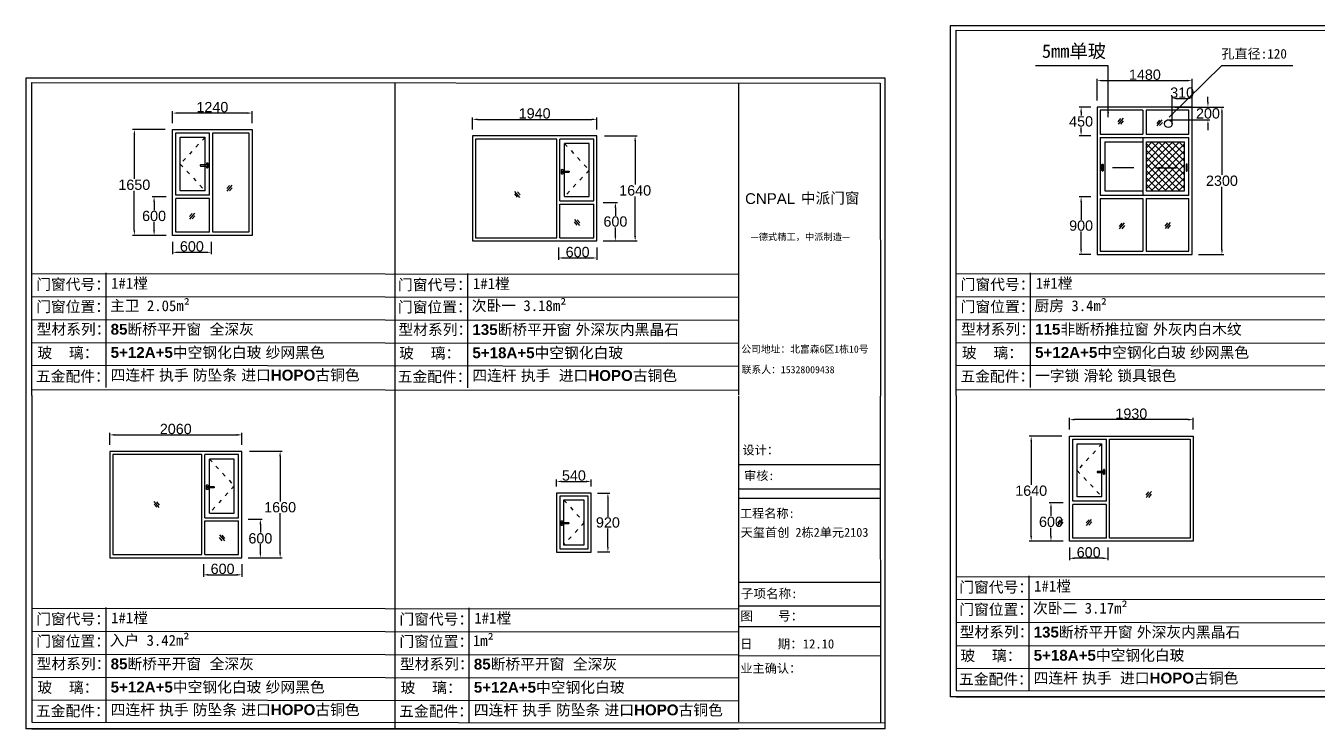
# Model space of a CAD drawing. Header units: inches. Extents: x -138455 to 599497, y -747149 to 13167.
# Drawn here: x 131992 to 152121, y -651519 to -640550 of the extents above; entities that cross this region are included whole.
import ezdxf

# ---------------------------------------------------------------- set-up
doc = ezdxf.new("R2010")
doc.units = ezdxf.units.IN
doc.header["$MEASUREMENT"] = 0
doc.header["$PDMODE"] = 35
doc.header["$PDSIZE"] = -3
doc.linetypes.add('ACAD_ISO03W100', pattern=[30, 12, -18])
doc.layers.add('0 @ 1', color=7, linetype='Continuous')
doc.styles.add('Annotative', font='arialbd.ttf')
doc.styles.add('MtXpl_', font='')
doc.styles.get("Standard").update_dxf_attribs({"font": 'arial.ttf'})
doc.styles.get('MtXpl_').set_extended_font_data('SimSun')
doc.dimstyles.get("Standard").update_dxf_attribs({"dimtxt": 80, "dimasz": 70, "dimexe": 40, "dimexo": 80, "dimgap": 0, "dimtad": 1, "dimtih": 1, "dimtoh": 1, "dimdec": 0, "dimzin": 0, "dimdsep": 46, "dimtxsty": 'Standard', "dimcen": 0.09, "dimadec": 0, "dimazin": 0, "dimtfac": 1, "dimtdec": 0, "dimtofl": 0, "dimtmove": 0, "dimatfit": 3, "dimfxl": 0, "dimtolj": 1, "dimtzin": 0, "dimarcsym": 0})

# ---------------------------------------------------------------- blocks, each defined once
blk = doc.blocks.new('*D2490')
at = {"color": 0, "lineweight": -2, "transparency": 16777216}
for p, q in [((138953, -642166), (138953, -641979)), ((139033, -642009), (140813, -642009)), ((140893, -642166), (140893, -641979))]:
    blk.add_line(p, q, dxfattribs=at)
at = {"color": 0, "transparency": 16777216}
for points in [[(139033, -641996), (139033, -642022), (138953, -642009)], [(140813, -641996), (140813, -642022), (140893, -642009)]]:
    blk.add_solid(points, dxfattribs=at)
at = {"layer": 'Defpoints', "color": 0, "transparency": 16777216}
for p in [(140893, -642009), (138953, -642266), (140893, -642266)]:
    blk.add_point(p, dxfattribs=at)
at = {"color": 0, "transparency": 16777216, "insert": (139923, -641917), "char_height": 160, "attachment_point": 5}
blk.add_mtext('\\A1;1940', dxfattribs=at)
blk = doc.blocks.new('*D2491')
at = {"color": 0, "lineweight": -2, "transparency": 16777216}
for p, q in [((141011, -642266), (141520, -642266)), ((141490, -642346), (141490, -643026)), ((141490, -643826), (141490, -643210)), ((141011, -643906), (141520, -643906))]:
    blk.add_line(p, q, dxfattribs=at)
at = {"color": 0, "transparency": 16777216}
for points in [[(141476, -642346), (141503, -642346), (141490, -642266)], [(141476, -643826), (141503, -643826), (141490, -643906)]]:
    blk.add_solid(points, dxfattribs=at)
at = {"layer": 'Defpoints', "color": 0, "transparency": 16777216}
for p in [(140911, -642266), (140911, -643906), (141490, -643906)]:
    blk.add_point(p, dxfattribs=at)
at = {"color": 0, "transparency": 16777216, "insert": (141490, -643118), "char_height": 160, "attachment_point": 5}
blk.add_mtext('\\A1;1640', dxfattribs=at)
blk = doc.blocks.new('*D2493')
at = {"color": 0, "lineweight": -2, "transparency": 16777216}
for p, q in [((140293, -644006), (140293, -644201)), ((140893, -644006), (140893, -644201)), ((140373, -644171), (140813, -644171))]:
    blk.add_line(p, q, dxfattribs=at)
at = {"color": 0, "transparency": 16777216}
for points in [[(140373, -644158), (140373, -644184), (140293, -644171)], [(140813, -644158), (140813, -644184), (140893, -644171)]]:
    blk.add_solid(points, dxfattribs=at)
at = {"layer": 'Defpoints', "color": 0, "transparency": 16777216}
for p in [(140293, -643906), (140893, -643906), (140893, -644171)]:
    blk.add_point(p, dxfattribs=at)
at = {"color": 0, "transparency": 16777216, "insert": (140593, -644079), "char_height": 160, "attachment_point": 5}
blk.add_mtext('\\A1;600', dxfattribs=at)
blk = doc.blocks.new('123as')
at = {"color": 0}
for p, q in [((90189, 51387), (90252, 51462)), ((90194, 51330), (90312, 51470)), ((90251, 51335), (90314, 51410))]:
    blk.add_line(p, q, dxfattribs=at)
blk = doc.blocks.new('dzcs')
blk.add_lwpolyline([(142096, -3328), (142196, -3328, 0.414214), (142206, -3318), (142206, -3318, 0.414214), (142196, -3308), (142096, -3308, 0.414214), (142086, -3318), (142086, -3318, 0.414214)], format="xyb", close=True)
blk.add_lwpolyline([(142182, -3328), (142182, -3342, 0.414214), (142196, -3355), (142196, -3355, 0.414214), (142209, -3342), (142209, -3294, 0.414214), (142196, -3280), (142196, -3280, 0.414214), (142182, -3294), (142182, -3308)], format="xyb")
blk = doc.blocks.new('*D2492')
at = {"color": 0, "lineweight": -2, "transparency": 16777216}
for p, q in [((140993, -643306), (141212, -643306)), ((141182, -643386), (141182, -643512)), ((141182, -643826), (141182, -643695)), ((140993, -643906), (141212, -643906))]:
    blk.add_line(p, q, dxfattribs=at)
at = {"color": 0, "transparency": 16777216}
for points in [[(141168, -643386), (141195, -643386), (141182, -643306)], [(141168, -643826), (141195, -643826), (141182, -643906)]]:
    blk.add_solid(points, dxfattribs=at)
at = {"layer": 'Defpoints', "color": 0, "transparency": 16777216}
for p in [(140893, -643306), (140893, -643906), (141182, -643906)]:
    blk.add_point(p, dxfattribs=at)
at = {"color": 0, "transparency": 16777216, "insert": (141182, -643603), "char_height": 160, "attachment_point": 5}
blk.add_mtext('\\A1;600', dxfattribs=at)
blk = doc.blocks.new('*D2496')
at = {"color": 0, "lineweight": -2, "transparency": 16777216}
for p, q in [((133299, -647086), (133299, -646900)), ((133379, -646930), (135279, -646930)), ((135359, -647086), (135359, -646900))]:
    blk.add_line(p, q, dxfattribs=at)
at = {"color": 0, "transparency": 16777216}
for points in [[(133379, -646916), (133379, -646943), (133299, -646930)], [(135279, -646916), (135279, -646943), (135359, -646930)]]:
    blk.add_solid(points, dxfattribs=at)
at = {"layer": 'Defpoints', "color": 0, "transparency": 16777216}
for p in [(135359, -646930), (133299, -647186), (135359, -647186)]:
    blk.add_point(p, dxfattribs=at)
at = {"color": 0, "transparency": 16777216, "insert": (134329, -646838), "char_height": 160, "attachment_point": 5}
blk.add_mtext('\\A1;2060', dxfattribs=at)
blk = doc.blocks.new('*D2497')
at = {"color": 0, "lineweight": -2, "transparency": 16777216}
for p, q in [((135476, -647186), (135986, -647186)), ((135956, -647266), (135956, -647967)), ((135956, -648766), (135956, -648150)), ((135476, -648846), (135986, -648846))]:
    blk.add_line(p, q, dxfattribs=at)
at = {"color": 0, "transparency": 16777216}
for points in [[(135942, -647266), (135969, -647266), (135956, -647186)], [(135942, -648766), (135969, -648766), (135956, -648846)]]:
    blk.add_solid(points, dxfattribs=at)
at = {"layer": 'Defpoints', "color": 0, "transparency": 16777216}
for p in [(135376, -647186), (135376, -648846), (135956, -648846)]:
    blk.add_point(p, dxfattribs=at)
at = {"color": 0, "transparency": 16777216, "insert": (135956, -648059), "char_height": 160, "attachment_point": 5}
blk.add_mtext('\\A1;1660', dxfattribs=at)
blk = doc.blocks.new('*D2499')
at = {"color": 0, "lineweight": -2, "transparency": 16777216}
for p, q in [((134759, -648946), (134759, -649142)), ((135359, -648946), (135359, -649142)), ((134839, -649112), (135279, -649112))]:
    blk.add_line(p, q, dxfattribs=at)
at = {"color": 0, "transparency": 16777216}
for points in [[(134839, -649098), (134839, -649125), (134759, -649112)], [(135279, -649098), (135279, -649125), (135359, -649112)]]:
    blk.add_solid(points, dxfattribs=at)
at = {"layer": 'Defpoints', "color": 0, "transparency": 16777216}
for p in [(134759, -648846), (135359, -648846), (135359, -649112)]:
    blk.add_point(p, dxfattribs=at)
at = {"color": 0, "transparency": 16777216, "insert": (135059, -649020), "char_height": 160, "attachment_point": 5}
blk.add_mtext('\\A1;600', dxfattribs=at)
blk = doc.blocks.new('*D2498')
at = {"color": 0, "lineweight": -2, "transparency": 16777216}
for p, q in [((135459, -648246), (135678, -648246)), ((135648, -648326), (135648, -648452)), ((135648, -648766), (135648, -648636)), ((135459, -648846), (135678, -648846))]:
    blk.add_line(p, q, dxfattribs=at)
at = {"color": 0, "transparency": 16777216}
for points in [[(135634, -648326), (135661, -648326), (135648, -648246)], [(135634, -648766), (135661, -648766), (135648, -648846)]]:
    blk.add_solid(points, dxfattribs=at)
at = {"layer": 'Defpoints', "color": 0, "transparency": 16777216}
for p in [(135359, -648246), (135359, -648846), (135648, -648846)]:
    blk.add_point(p, dxfattribs=at)
at = {"color": 0, "transparency": 16777216, "insert": (135648, -648544), "char_height": 160, "attachment_point": 5}
blk.add_mtext('\\A1;600', dxfattribs=at)
blk = doc.blocks.new('*D2500')
at = {"color": 0, "lineweight": -2, "transparency": 16777216}
for p, q in [((148259, -646848), (148259, -646662)), ((150109, -646692), (148339, -646692)), ((150189, -646848), (150189, -646662))]:
    blk.add_line(p, q, dxfattribs=at)
at = {"color": 0, "transparency": 16777216}
for points in [[(148339, -646678), (148339, -646705), (148259, -646692)], [(150109, -646678), (150109, -646705), (150189, -646692)]]:
    blk.add_solid(points, dxfattribs=at)
at = {"layer": 'Defpoints', "color": 0, "transparency": 16777216}
for p in [(148259, -646692), (148259, -646948), (150189, -646948)]:
    blk.add_point(p, dxfattribs=at)
at = {"color": 0, "transparency": 16777216, "insert": (149224, -646600), "char_height": 160, "attachment_point": 5}
blk.add_mtext('\\A1;1930', dxfattribs=at)
blk = doc.blocks.new('*D2501')
at = {"color": 0, "lineweight": -2, "transparency": 16777216}
for p, q in [((148142, -646948), (147633, -646948)), ((147663, -647028), (147663, -647709)), ((147663, -648508), (147663, -647892)), ((148142, -648588), (147633, -648588))]:
    blk.add_line(p, q, dxfattribs=at)
at = {"color": 0, "transparency": 16777216}
for points in [[(147650, -647028), (147676, -647028), (147663, -646948)], [(147650, -648508), (147676, -648508), (147663, -648588)]]:
    blk.add_solid(points, dxfattribs=at)
at = {"layer": 'Defpoints', "color": 0, "transparency": 16777216}
for p in [(148242, -646948), (147663, -648588), (148242, -648588)]:
    blk.add_point(p, dxfattribs=at)
at = {"color": 0, "transparency": 16777216, "insert": (147663, -647801), "char_height": 160, "attachment_point": 5}
blk.add_mtext('\\A1;1640', dxfattribs=at)
blk = doc.blocks.new('*D2503')
at = {"color": 0, "lineweight": -2, "transparency": 16777216}
for p, q in [((148259, -648688), (148259, -648884)), ((148859, -648688), (148859, -648884)), ((148779, -648854), (148339, -648854))]:
    blk.add_line(p, q, dxfattribs=at)
at = {"color": 0, "transparency": 16777216}
for points in [[(148339, -648840), (148339, -648867), (148259, -648854)], [(148779, -648840), (148779, -648867), (148859, -648854)]]:
    blk.add_solid(points, dxfattribs=at)
at = {"layer": 'Defpoints', "color": 0, "transparency": 16777216}
for p in [(148259, -648588), (148859, -648588), (148259, -648854)]:
    blk.add_point(p, dxfattribs=at)
at = {"color": 0, "transparency": 16777216, "insert": (148559, -648762), "char_height": 160, "attachment_point": 5}
blk.add_mtext('\\A1;600', dxfattribs=at)
blk = doc.blocks.new('*D2502')
at = {"color": 0, "lineweight": -2, "transparency": 16777216}
for p, q in [((148159, -647988), (147941, -647988)), ((147971, -648068), (147971, -648194)), ((147971, -648508), (147971, -648378)), ((148159, -648588), (147941, -648588))]:
    blk.add_line(p, q, dxfattribs=at)
at = {"color": 0, "transparency": 16777216}
for points in [[(147958, -648068), (147984, -648068), (147971, -647988)], [(147958, -648508), (147984, -648508), (147971, -648588)]]:
    blk.add_solid(points, dxfattribs=at)
at = {"layer": 'Defpoints', "color": 0, "transparency": 16777216}
for p in [(148259, -647988), (147971, -648588), (148259, -648588)]:
    blk.add_point(p, dxfattribs=at)
at = {"color": 0, "transparency": 16777216, "insert": (147971, -648286), "char_height": 160, "attachment_point": 5}
blk.add_mtext('\\A1;600', dxfattribs=at)
blk = doc.blocks.new('*D2504')
at = {"color": 0, "lineweight": -2, "transparency": 16777216}
for p, q in [((134280, -642068), (134280, -641881)), ((135520, -642068), (135520, -641881)), ((135440, -641911), (134360, -641911))]:
    blk.add_line(p, q, dxfattribs=at)
at = {"color": 0, "transparency": 16777216}
for points in [[(134360, -641898), (134360, -641924), (134280, -641911)], [(135440, -641898), (135440, -641924), (135520, -641911)]]:
    blk.add_solid(points, dxfattribs=at)
at = {"layer": 'Defpoints', "color": 0, "transparency": 16777216}
for p in [(134280, -641911), (134280, -642168), (135520, -642168)]:
    blk.add_point(p, dxfattribs=at)
at = {"color": 0, "transparency": 16777216, "insert": (134900, -641819), "char_height": 160, "attachment_point": 5}
blk.add_mtext('\\A1;1240', dxfattribs=at)
blk = doc.blocks.new('*D2505')
at = {"color": 0, "lineweight": -2, "transparency": 16777216}
for p, q in [((134162, -642168), (133653, -642168)), ((133683, -642248), (133683, -642938)), ((133683, -643738), (133683, -643122)), ((134162, -643818), (133653, -643818))]:
    blk.add_line(p, q, dxfattribs=at)
at = {"color": 0, "transparency": 16777216}
for points in [[(133670, -642248), (133697, -642248), (133683, -642168)], [(133670, -643738), (133697, -643738), (133683, -643818)]]:
    blk.add_solid(points, dxfattribs=at)
at = {"layer": 'Defpoints', "color": 0, "transparency": 16777216}
for p in [(134262, -642168), (133683, -643818), (134262, -643818)]:
    blk.add_point(p, dxfattribs=at)
at = {"color": 0, "transparency": 16777216, "insert": (133683, -643030), "char_height": 160, "attachment_point": 5}
blk.add_mtext('\\A1;1650', dxfattribs=at)
blk = doc.blocks.new('*D2507')
at = {"color": 0, "lineweight": -2, "transparency": 16777216}
for p, q in [((134280, -643918), (134280, -644113)), ((134880, -643918), (134880, -644113)), ((134800, -644083), (134360, -644083))]:
    blk.add_line(p, q, dxfattribs=at)
at = {"color": 0, "transparency": 16777216}
for points in [[(134360, -644070), (134360, -644096), (134280, -644083)], [(134800, -644070), (134800, -644096), (134880, -644083)]]:
    blk.add_solid(points, dxfattribs=at)
at = {"layer": 'Defpoints', "color": 0, "transparency": 16777216}
for p in [(134280, -643818), (134880, -643818), (134280, -644083)]:
    blk.add_point(p, dxfattribs=at)
at = {"color": 0, "transparency": 16777216, "insert": (134580, -643991), "char_height": 160, "attachment_point": 5}
blk.add_mtext('\\A1;600', dxfattribs=at)
blk = doc.blocks.new('*D2506')
at = {"color": 0, "lineweight": -2, "transparency": 16777216}
for p, q in [((134180, -643218), (133961, -643218)), ((133991, -643298), (133991, -643424)), ((133991, -643738), (133991, -643607)), ((134180, -643818), (133961, -643818))]:
    blk.add_line(p, q, dxfattribs=at)
at = {"color": 0, "transparency": 16777216}
for points in [[(133978, -643298), (134005, -643298), (133991, -643218)], [(133978, -643738), (134005, -643738), (133991, -643818)]]:
    blk.add_solid(points, dxfattribs=at)
at = {"layer": 'Defpoints', "color": 0, "transparency": 16777216}
for p in [(134280, -643218), (133991, -643818), (134280, -643818)]:
    blk.add_point(p, dxfattribs=at)
at = {"color": 0, "transparency": 16777216, "insert": (133991, -643516), "char_height": 160, "attachment_point": 5}
blk.add_mtext('\\A1;600', dxfattribs=at)
blk = doc.blocks.new('*D2508')
at = {"color": 0, "lineweight": -2, "transparency": 16777216}
for p, q in [((148691, -641717), (148691, -641375)), ((148771, -641405), (150091, -641405)), ((150171, -641717), (150171, -641375))]:
    blk.add_line(p, q, dxfattribs=at)
at = {"color": 0, "transparency": 16777216}
for points in [[(148771, -641392), (148771, -641418), (148691, -641405)], [(150091, -641392), (150091, -641418), (150171, -641405)]]:
    blk.add_solid(points, dxfattribs=at)
at = {"layer": 'Defpoints', "color": 0, "transparency": 16777216}
for p in [(150171, -641405), (148691, -641817), (150171, -641817)]:
    blk.add_point(p, dxfattribs=at)
at = {"color": 0, "transparency": 16777216, "insert": (149435, -641313), "char_height": 160, "attachment_point": 5}
blk.add_mtext('\\A1;1480', dxfattribs=at)
blk = doc.blocks.new('*D2509')
at = {"color": 0, "lineweight": -2, "transparency": 16777216}
for p, q in [((150271, -641817), (150666, -641817)), ((150636, -641897), (150636, -642875)), ((150636, -644037), (150636, -643059)), ((150271, -644117), (150666, -644117))]:
    blk.add_line(p, q, dxfattribs=at)
at = {"color": 0, "transparency": 16777216}
for points in [[(150623, -641897), (150650, -641897), (150636, -641817)], [(150623, -644037), (150650, -644037), (150636, -644117)]]:
    blk.add_solid(points, dxfattribs=at)
at = {"layer": 'Defpoints', "color": 0, "transparency": 16777216}
for p in [(150171, -641817), (150171, -644117), (150636, -644117)]:
    blk.add_point(p, dxfattribs=at)
at = {"color": 0, "transparency": 16777216, "insert": (150636, -642967), "char_height": 160, "attachment_point": 5}
blk.add_mtext('\\A1;2300', dxfattribs=at)
blk = doc.blocks.new('*D2510')
at = {"color": 0, "lineweight": -2, "transparency": 16777216}
for p, q in [((148591, -643217), (148411, -643217)), ((148441, -643297), (148441, -643575)), ((148441, -644037), (148441, -643759)), ((148591, -644117), (148411, -644117))]:
    blk.add_line(p, q, dxfattribs=at)
at = {"color": 0, "transparency": 16777216}
for points in [[(148428, -643297), (148454, -643297), (148441, -643217)], [(148428, -644037), (148454, -644037), (148441, -644117)]]:
    blk.add_solid(points, dxfattribs=at)
at = {"layer": 'Defpoints', "color": 0, "transparency": 16777216}
for p in [(148691, -643217), (148441, -644117), (148691, -644117)]:
    blk.add_point(p, dxfattribs=at)
at = {"color": 0, "transparency": 16777216, "insert": (148441, -643667), "char_height": 160, "attachment_point": 5}
blk.add_mtext('\\A1;900', dxfattribs=at)
blk = doc.blocks.new('*D2511')
at = {"color": 0, "lineweight": -2, "transparency": 16777216}
for p, q in [((148591, -641817), (148411, -641817)), ((148441, -641897), (148441, -641950)), ((148591, -642267), (148411, -642267)), ((148441, -642187), (148441, -642134))]:
    blk.add_line(p, q, dxfattribs=at)
at = {"color": 0, "transparency": 16777216}
for points in [[(148428, -641897), (148454, -641897), (148441, -641817)], [(148428, -642187), (148454, -642187), (148441, -642267)]]:
    blk.add_solid(points, dxfattribs=at)
at = {"layer": 'Defpoints', "color": 0, "transparency": 16777216}
for p in [(148441, -641817), (148691, -641817), (148691, -642267)]:
    blk.add_point(p, dxfattribs=at)
at = {"color": 0, "transparency": 16777216, "insert": (148441, -642042), "char_height": 160, "attachment_point": 5}
blk.add_mtext('\\A1;450', dxfattribs=at)
blk = doc.blocks.new('*D2512')
at = {"color": 0, "lineweight": -2, "transparency": 16777216}
for p, q in [((140265, -647736), (140265, -647626)), ((140345, -647656), (140725, -647656)), ((140805, -647736), (140805, -647626))]:
    blk.add_line(p, q, dxfattribs=at)
at = {"color": 0, "transparency": 16777216}
for points in [[(140345, -647643), (140345, -647669), (140265, -647656)], [(140725, -647643), (140725, -647669), (140805, -647656)]]:
    blk.add_solid(points, dxfattribs=at)
at = {"layer": 'Defpoints', "color": 0, "transparency": 16777216}
for p in [(140805, -647656), (140265, -647836), (140805, -647836)]:
    blk.add_point(p, dxfattribs=at)
at = {"color": 0, "transparency": 16777216, "insert": (140535, -647564), "char_height": 160, "attachment_point": 5}
blk.add_mtext('\\A1;540', dxfattribs=at)
blk = doc.blocks.new('*D2513')
at = {"color": 0, "lineweight": -2, "transparency": 16777216}
for p, q in [((140905, -647836), (141095, -647836)), ((141065, -647916), (141065, -648205)), ((141065, -648676), (141065, -648388)), ((140905, -648756), (141095, -648756))]:
    blk.add_line(p, q, dxfattribs=at)
at = {"color": 0, "transparency": 16777216}
for points in [[(141052, -647916), (141078, -647916), (141065, -647836)], [(141052, -648676), (141078, -648676), (141065, -648756)]]:
    blk.add_solid(points, dxfattribs=at)
at = {"layer": 'Defpoints', "color": 0, "transparency": 16777216}
for p in [(140805, -647836), (140805, -648756), (141065, -648756)]:
    blk.add_point(p, dxfattribs=at)
at = {"color": 0, "transparency": 16777216, "insert": (141065, -648296), "char_height": 160, "attachment_point": 5}
blk.add_mtext('\\A1;920', dxfattribs=at)
blk = doc.blocks.new('*D2514')
at = {"color": 0, "lineweight": -2, "transparency": 16777216}
for p, q in [((149861, -642085), (149861, -641655)), ((149941, -641685), (150091, -641685)), ((150171, -641977), (150171, -641655))]:
    blk.add_line(p, q, dxfattribs=at)
at = {"color": 0, "transparency": 16777216}
for points in [[(149941, -641671), (149941, -641698), (149861, -641685)], [(150091, -641671), (150091, -641698), (150171, -641685)]]:
    blk.add_solid(points, dxfattribs=at)
at = {"layer": 'Defpoints', "color": 0, "transparency": 16777216}
for p in [(150171, -641685), (150171, -642077), (149861, -642185)]:
    blk.add_point(p, dxfattribs=at)
at = {"color": 0, "transparency": 16777216, "insert": (150016, -641593), "char_height": 160, "attachment_point": 5}
blk.add_mtext('\\A1;310', dxfattribs=at)
blk = doc.blocks.new('*D2515')
at = {"color": 0, "lineweight": -2, "transparency": 16777216}
for p, q in [((150418, -641737), (150418, -641657)), ((149901, -641817), (150448, -641817)), ((149784, -642017), (150448, -642017)), ((150418, -642097), (150418, -642177))]:
    blk.add_line(p, q, dxfattribs=at)
at = {"color": 0, "transparency": 16777216}
for points in [[(150405, -641737), (150432, -641737), (150418, -641817)], [(150405, -642097), (150432, -642097), (150418, -642017)]]:
    blk.add_solid(points, dxfattribs=at)
at = {"layer": 'Defpoints', "color": 0, "transparency": 16777216}
for p in [(149801, -641817), (150418, -641817), (149684, -642017)]:
    blk.add_point(p, dxfattribs=at)
at = {"color": 0, "transparency": 16777216, "insert": (150418, -641917), "char_height": 160, "attachment_point": 5}
blk.add_mtext('\\A1;200', dxfattribs=at)

msp = doc.modelspace()

# ---------------------------------------------------------------- hatches: boundary and pattern name
h = msp.add_hatch()
h.set_pattern_fill('ANSI37', color=256, scale=600)
h.set_pattern_definition([(45, (-13796.52, -5335.59), (-53.033009, 53.033009), []), (135, (-13796.52, -5335.59), (-53.033009, -53.033009), [])])
h.paths.add_polyline_path([(149455.5, -642362.1), (150050.5, -642362.1), (150050.5, -643122.1), (149455.5, -643122.1)])

# ---------------------------------------------------------------- linework, layer by layer
for p, q in [((146402.3, -640550.2), (146402.3, -646410.7)), ((159798.7, -640550.2), (146402.3, -640550.2)), ((146495.1, -640616.1), (159720.8, -640628.3)), ((146495.1, -646317.9), (146495.1, -640616.1)), ((131991.9, -641366.6), (131991.9, -646410.7)), ((145388.4, -641366.6), (131991.9, -641366.6)), ((132084.7, -641432.5), (145310.4, -641444.7)), ((132084.7, -646317.9), (132084.7, -641432.5)), ((137746.3, -641437.7), (137746.3, -651511.8)), ((143103.2, -641444.7), (143103.2, -646310.9)), ((145310.4, -641444.7), (145312.2, -646326.5)), ((145388.4, -646419.5), (145388.4, -641366.6)), ((150170.5, -641817.1), (148690.5, -641817.1)), ((148690.5, -641817.1), (148690.5, -644117.1)), ((148740.5, -641867.1), (148740.5, -642242.1)), ((149405.5, -641867.1), (148740.5, -641867.1)), ((149405.5, -641867.1), (149405.5, -642242.1)), ((150120.5, -641867.1), (149455.5, -641867.1)), ((149455.5, -641867.1), (149455.5, -642242.1)), ((150120.5, -642242.1), (150120.5, -641867.1)), ((150170.5, -644117.1), (150170.5, -641817.1)), ((134279.9, -643817.9), (134279.9, -642167.9)), ((134279.9, -642167.9), (135519.9, -642167.9)), ((134329.9, -643192.9), (134329.9, -642217.9)), ((134329.9, -642217.9), (134854.9, -642217.9)), ((134399.9, -643122.9), (134399.9, -642287.9)), ((134399.9, -642287.9), (134784.9, -642287.9)), ((134784.9, -643122.9), (134784.9, -642287.9)), ((134854.9, -643192.9), (134854.9, -642217.9)), ((134904.9, -642217.9), (135469.9, -642217.9)), ((134904.9, -643767.9), (134904.9, -642217.9)), ((135469.9, -642217.9), (135469.9, -643767.9)), ((135519.9, -642167.9), (135519.9, -643817.9)), ((140893.3, -642265.7), (138953.3, -642265.7)), ((138953.3, -642265.7), (138953.3, -643905.7)), ((140893.3, -643905.7), (140893.3, -642265.7)), ((148740.5, -642242.1), (149405.5, -642242.1)), ((148740.5, -642292.1), (149405.5, -642292.1)), ((148740.5, -642292.1), (148740.5, -643192.1)), ((149405.5, -642292.1), (149405.5, -643192.1)), ((149405.5, -642292.1), (150120.5, -642292.1)), ((149455.5, -642242.1), (150120.5, -642242.1)), ((150120.5, -643192.1), (150120.5, -642292.1)), ((140268.3, -642315.7), (139003.3, -642315.7)), ((139003.3, -642315.7), (139003.3, -643855.7)), ((140268.3, -643855.7), (140268.3, -642315.7)), ((140843.3, -642315.7), (140318.3, -642315.7)), ((140318.3, -643280.7), (140318.3, -642315.7)), ((140773.3, -642385.7), (140388.3, -642385.7)), ((140388.3, -643210.7), (140388.3, -642385.7)), ((140773.3, -643210.7), (140773.3, -642385.7)), ((140843.3, -643280.7), (140843.3, -642315.7)), ((148810.5, -642362.1), (149405.5, -642362.1)), ((148810.5, -642362.1), (148810.5, -643122.1)), ((149455.5, -642362.1), (149455.5, -643122.1)), ((149455.5, -642362.1), (150050.5, -642362.1)), ((150050.5, -643122.1), (150050.5, -642362.1)), ((134854.9, -643192.9), (134329.9, -643192.9)), ((134329.9, -643767.9), (134329.9, -643242.9)), ((134854.9, -643242.9), (134329.9, -643242.9)), ((134784.9, -643122.9), (134399.9, -643122.9)), ((134854.9, -643767.9), (134854.9, -643242.9)), ((140318.3, -643280.7), (140843.3, -643280.7)), ((140388.3, -643210.7), (140773.3, -643210.7)), ((148740.5, -643192.1), (149405.5, -643192.1)), ((148740.5, -643242.1), (149405.5, -643242.1)), ((148740.5, -643242.1), (148740.5, -644067.1)), ((148810.5, -643122.1), (149405.5, -643122.1)), ((149405.5, -643192.1), (150120.5, -643192.1)), ((149405.5, -643242.1), (149405.5, -644067.1)), ((149455.5, -643122.1), (150050.5, -643122.1)), ((149455.5, -643242.1), (149455.5, -644067.1)), ((149455.5, -643242.1), (150120.5, -643242.1)), ((150120.5, -644067.1), (150120.5, -643242.1)), ((140318.3, -643855.7), (140318.3, -643330.7)), ((140318.3, -643330.7), (140843.3, -643330.7)), ((140843.3, -643855.7), (140843.3, -643330.7)), ((135519.9, -643817.9), (134279.9, -643817.9)), ((134854.9, -643767.9), (134329.9, -643767.9)), ((135469.9, -643767.9), (134904.9, -643767.9)), ((138953.3, -643905.7), (140893.3, -643905.7)), ((139003.3, -643855.7), (140268.3, -643855.7)), ((140318.3, -643855.7), (140843.3, -643855.7)), ((148690.5, -644117.1), (150170.5, -644117.1)), ((148740.5, -644067.1), (149405.5, -644067.1)), ((149455.5, -644067.1), (150120.5, -644067.1)), ((132084.7, -644413.8), (143103.2, -644424.3)), ((133237.6, -644405), (133238.1, -646193)), ((138876.6, -644410.3), (138877.1, -646198.3)), ((146495.1, -644413.8), (157513.6, -644424.3)), ((147647.9, -644405), (147648.4, -646193)), ((132084.7, -644770.4), (143103.2, -644780.8)), ((146495.1, -644770.4), (157513.6, -644780.8)), ((132084.7, -645129.4), (143103.2, -645139.9)), ((146495.1, -645129.4), (157513.6, -645139.9)), ((132084.7, -645491.2), (143103.2, -645501.6)), ((146495.1, -645491.2), (157513.6, -645501.6)), ((132084.7, -645844.3), (143103.2, -645856.6)), ((146495.1, -645844.3), (157513.6, -645856.6)), ((132084.7, -646222.9), (143103.2, -646230.3)), ((132084.7, -646317.9), (132084.7, -651410.3)), ((143103.2, -646325.3), (143103.2, -651403.3)), ((145310.3, -646326.6), (145312.2, -651418.9)), ((146495, -646222.9), (157513.6, -646230.3)), ((146495.1, -646317.9), (146495.1, -650915.3)), ((131991.9, -646410.7), (131991.9, -651511.8)), ((145388.4, -651511.8), (145388.4, -646419.5)), ((146402.3, -646410.7), (146402.3, -651016.9)), ((148259.5, -648588.3), (148259.5, -646948.3)), ((148259.5, -646948.3), (150189.5, -646948.3)), ((148309.5, -647963.3), (148309.5, -646998.3)), ((148309.5, -646998.3), (148834.5, -646998.3)), ((148379.5, -647893.3), (148379.5, -647068.3)), ((148379.5, -647068.3), (148764.5, -647068.3)), ((148764.5, -647893.3), (148764.5, -647068.3)), ((148834.5, -647963.3), (148834.5, -646998.3)), ((148884.5, -646998.3), (150139.5, -646998.3)), ((148884.5, -648538.3), (148884.5, -646998.3)), ((150139.5, -646998.3), (150139.5, -648538.3)), ((150189.5, -646948.3), (150189.5, -648588.3)), ((135359, -647186.4), (133299, -647186.4)), ((133299, -647186.4), (133299, -648846.4)), ((134734, -647236.4), (133349, -647236.4)), ((133349, -647236.4), (133349, -648796.4)), ((134734, -648796.4), (134734, -647236.4)), ((135309, -647236.4), (134784, -647236.4)), ((134784, -648221.4), (134784, -647236.4)), ((135239, -647306.4), (134854, -647306.4)), ((134854, -648151.4), (134854, -647306.4)), ((135239, -648151.4), (135239, -647306.4)), ((135309, -648221.4), (135309, -647236.4)), ((135359, -648846.4), (135359, -647186.4)), ((143103.2, -647392.3), (145310.4, -647392.3)), ((143103.2, -647769.5), (145310.4, -647769.5)), ((143103.2, -647918.9), (145311.7, -647918.3)), ((148764.5, -647893.3), (148379.5, -647893.3)), ((148834.5, -647963.3), (148309.5, -647963.3)), ((148309.5, -648538.3), (148309.5, -648013.3)), ((148834.5, -648013.3), (148309.5, -648013.3)), ((148834.5, -648538.3), (148834.5, -648013.3)), ((134784, -648221.4), (135309, -648221.4)), ((134784, -648796.4), (134784, -648271.4)), ((134784, -648271.4), (135309, -648271.4)), ((134854, -648151.4), (135239, -648151.4)), ((135309, -648796.4), (135309, -648271.4)), ((148834.5, -648538.3), (148309.5, -648538.3)), ((150139.5, -648538.3), (148884.5, -648538.3)), ((150189.5, -648588.3), (148259.5, -648588.3)), ((133299, -648846.4), (135359, -648846.4)), ((133349, -648796.4), (134734, -648796.4)), ((134784, -648796.4), (135309, -648796.4)), ((146495, -649136.9), (157513.5, -649147.4)), ((147625.4, -649128.1), (147625.9, -650916)), ((143103.2, -649225.6), (145311.8, -649225)), ((146495, -649493.5), (157513.5, -649503.9)), ((132084.7, -649631.9), (143103.2, -649642.4)), ((133237.6, -649623.1), (133238.1, -651411.1)), ((138899.2, -649626.8), (138899.7, -651414.8)), ((143103.2, -649595.4), (145311.9, -649594.8)), ((143103.2, -649917.9), (145312, -649917.3)), ((146495, -649852.5), (157513.5, -649863)), ((132084.7, -649988.5), (143103.2, -649998.9)), ((132084.7, -650347.5), (143103.2, -650358)), ((146495, -650214.3), (157513.5, -650224.7)), ((143103.2, -650373.2), (145312.1, -650372.6)), ((132084.7, -650709.2), (143103.2, -650719.7)), ((146495, -650567.4), (157513.6, -650579.7)), ((146495.1, -650915.3), (159798.7, -650924)), ((132084.7, -651062.4), (143103.2, -651074.7)), ((159798.7, -651016.9), (146402.3, -651016.9)), ((146495, -651016.9), (157513.6, -651024.2)), ((145388.4, -651511.8), (131991.9, -651511.8)), ((132084.7, -651410.3), (145388.4, -651419)), ((132084.7, -651511.8), (143103.2, -651519.2))]:
    msp.add_line(p, q)
at = {"linetype": 'ACAD_ISO03W100', "ltscale": 5}
for points in [[(134784.9, -642287.9), (134399.9, -642705.4), (134784.9, -643122.9)], [(140388.3, -642385.7), (140773.3, -642803.2), (140388.3, -643210.7)], [(148764.5, -647068.3), (148379.5, -647485.8), (148764.5, -647893.3)], [(134854, -647306.4), (135239, -647723.9), (134854, -648151.4)], [(140379.8, -647946.4), (140695.4, -648296.4), (140375.4, -648646.4)]]:
    msp.add_lwpolyline(points, dxfattribs=at)
at = {"color": 0}
for points in [[(148775.3, -642815.9), (148775.3, -642815.9, -0.4142136), (148766.6, -642807.2), (148766.6, -642714.9, -0.4142136), (148775.3, -642706.2), (148775.3, -642706.2, -0.4142136), (148784.1, -642714.9), (148784.1, -642807.2, -0.4142136)], [(150085.7, -642815.9), (150085.7, -642815.9, 0.4142136), (150094.4, -642807.2), (150094.4, -642714.9, 0.4142136), (150085.7, -642706.2), (150085.7, -642706.2, 0.4142136), (150077, -642714.9), (150077, -642807.2, 0.4142136)], [(148775.3, -642798.5), (148775.3, -642798.5, -0.4142136), (148771, -642794.1), (148771, -642728, -0.4142136), (148775.3, -642723.6), (148775.3, -642723.6, -0.4142136), (148779.7, -642728), (148779.7, -642794.1, -0.4142136)], [(150085.7, -642798.5), (150085.7, -642798.5, 0.4142136), (150090.1, -642794.1), (150090.1, -642728, 0.4142136), (150085.7, -642723.6), (150085.7, -642723.6, 0.4142136), (150081.3, -642728), (150081.3, -642794.1, 0.4142136)]]:
    msp.add_lwpolyline(points, format="xyb", close=True, dxfattribs=at)
for points in [[(140265.4, -648756.4), (140805.4, -648756.4), (140805.4, -647836.4), (140265.4, -647836.4)], [(140315.4, -648706.4), (140755.4, -648706.4), (140755.4, -647886.4), (140315.4, -647886.4)], [(140375.4, -648646.4), (140695.4, -648646.4), (140695.4, -647946.4), (140375.4, -647946.4)]]:
    msp.add_lwpolyline(points, close=True)
msp.add_circle((149800.5, -642077.1), 60)

# ---------------------------------------------------------------- block references
at = {"yscale": 0.6684526412304121, "zscale": 0.6684526412304121}
for p, xscale in [((88733.2, -676397.8), 0.6684526412304121), ((89337, -676422.3), 0.6684526412304121), ((74839.3, -677439.5), 0.6684526412304121), ((199985.2, -677537.4), -0.6684526412304121), ((74256, -677876.3), 0.6684526412304121), ((200916.6, -677974.1), -0.6684526412304121), ((88750.3, -678029.7), 0.6684526412304121), ((89466.2, -678024.6), 0.6684526412304121), ((89166.5, -682220), 0.6684526412304121), ((194361.7, -682372.9), -0.6684526412304121), ((87789, -682656.8), 0.6684526412304121), ((88235.4, -682651.9), 0.6684526412304121), ((195382.9, -682894.9), -0.6684526412304121)]:
    msp.add_blockref('123as', p, dxfattribs=dict(at, xscale=xscale))
for p in [(-7376.3, -639409.8), (6602.8, -644190.3)]:
    msp.add_blockref('dzcs', p)
at = {"xscale": -1}
for p in [(282548.9, -639507.6), (277015.2, -644428.3), (282543.9, -644988.5)]:
    msp.add_blockref('dzcs', p, dxfattribs=at)

# ---------------------------------------------------------------- texts
msp.add_text('CNPAL', height=167.44).set_placement((143203.3, -643328.6))
at = {"style": 'MtXpl_'}
for s, height, p in [('中派门窗', 167.44, (144072.7, -643321.7)), ('—德式精工，中派制造—', 103.038, (143290.9, -643893.1)), ('公司地址：北富森6区1栋10号', 111.939, (143143.9, -645648.3)), ('联系人：15328009438', 111.939, (143150, -645968.3)), ('设计：', 139.11, (143162.7, -647234.6)), ('审核:', 139.11, (143186.7, -647634.2)), ('工程名称:', 139.11, (143122.9, -648222.1)), ('天玺首创 2栋2单元2103', 139.111, (143134.6, -648519.3)), ('子项名称:', 143.75, (143137.3, -649476.3)), ('图    号：', 143.75, (143130.4, -649824.9)), ('日    期：12.10', 143.75, (143123.9, -650260.6)), ('业主确认：', 139.11, (143130, -650639.7))]:
    msp.add_text(s, height=height, dxfattribs=at).set_placement(p)
at = {"layer": '0 @ 1', "style": 'Annotative'}
for s, height, p in [('门窗代号：', 168.68, (132153.6, -644666.5)), ('门窗代号：', 168.68, (137792.6, -644671.8)), ('门窗代号：', 168.68, (146563.9, -644666.5)), ('门窗位置：', 168.68, (132153.6, -645014)), ('门窗位置：', 168.68, (137792.6, -645019.3)), ('门窗位置：', 168.68, (146563.9, -645014)), ('型材系列：', 168.68, (132160.7, -645365)), ('85断桥平开窗  全深灰', 168.681, (133313.8, -645366.6)), ('型材系列：', 168.68, (137799.7, -645370.3)), ('135断桥平开窗 外深灰内黑晶石', 168.681, (138952.8, -645371.9)), ('型材系列：', 168.68, (146571, -645365)), ('115非断桥推拉窗 外灰内白木纹', 168.681, (147724.6, -645366.6)), ('玻    璃：', 168.68, (132172.5, -645733.1)), ('5+12A+5中空钢化白玻 纱网黑色', 168.681, (133313.9, -645728.3)), ('玻    璃：', 168.68, (137811.5, -645738.4)), ('5+18A+5中空钢化白玻', 168.681, (138952.9, -645733.6)), ('玻    璃：', 168.68, (146582.8, -645733.1)), ('5+12A+5中空钢化白玻 纱网黑色', 168.681, (147724.2, -645728.3)), ('五金配件：', 168.68, (132149.4, -646099.9)), ('四连杆 执手 防坠条 进口HOPO古铜色', 168.681, (133313.3, -646081.8)), ('五金配件：', 168.68, (137788.4, -646105.2)), ('四连杆 执手  进口HOPO古铜色', 168.681, (138952.3, -646088.1)), ('五金配件：', 168.68, (146559.8, -646099.9)), ('一字锁 滑轮 锁具银色', 168.681, (147723.7, -646089.8)), ('门窗代号：', 168.68, (146541.4, -649389.5)), ('门窗位置：', 168.68, (146541.4, -649737)), ('门窗代号：', 168.68, (132153.5, -649884.6)), ('门窗代号：', 168.68, (137815.2, -649888.3)), ('型材系列：', 168.68, (146548.5, -650088.1)), ('135断桥平开窗 外深灰内黑晶石', 168.681, (147701.5, -650089.6)), ('门窗位置：', 168.68, (132153.5, -650232.1)), ('门窗位置：', 168.68, (137815.2, -650235.8)), ('玻    璃：', 168.68, (146560.2, -650456.1)), ('5+18A+5中空钢化白玻', 168.681, (147701.6, -650451.3)), ('型材系列：', 168.68, (132160.6, -650583.1)), ('85断桥平开窗  全深灰', 168.681, (133313.7, -650584.7)), ('型材系列：', 168.68, (137822.3, -650586.8)), ('85断桥平开窗  全深灰', 168.681, (138975.3, -650588.4)), ('玻    璃：', 168.68, (132172.4, -650951.2)), ('5+12A+5中空钢化白玻 纱网黑色', 168.681, (133313.8, -650946.4)), ('玻    璃：', 168.68, (137834, -650954.9)), ('5+12A+5中空钢化白玻', 168.681, (138975.4, -650950)), ('五金配件：', 168.68, (146537.2, -650822.9)), ('四连杆 执手  进口HOPO古铜色', 168.681, (147701.1, -650805.8)), ('五金配件：', 168.68, (132149.4, -651317.9)), ('四连杆 执手 防坠条 进口HOPO古铜色', 168.681, (133313.3, -651299.8)), ('五金配件：', 168.68, (137811, -651321.7)), ('四连杆 执手 防坠条 进口HOPO古铜色', 168.681, (138974.9, -651303.6))]:
    msp.add_text(s, height=height, dxfattribs=at).set_placement(p)
at = {"layer": '0 @ 1', "attachment_point": 1, "style": 'Annotative'}
for s, width, heights, insert, char_height in [('{\\fSimSun|b1|i0|c134|p2;5mm单玻}', 4757.374, [268.8], (147830.6, -640839.3), 209.856), ('{\\fSimSun|b1|i0|c134|p2;孔直径:120}', 4757.374, [268.8], (150626.9, -640911), 150), ('{\\fSimSun|b1|i0|c134|p2;1#1樘}', 4396.385, [0], (133321.6, -644480.6), 168.681), ('{\\fSimSun|b1|i0|c134|p2;1#1樘}', 4396.385, [0], (138960.6, -644485.9), 168.681), ('{\\fSimSun|b1|i0|c134|p2;1#1樘}', 4396.385, [0], (147732, -644480.6), 168.681), ('{\\fSimSun|b1|i0|c134|p2;主卫 2.05m²}', 4396.385, [0], (133304.1, -644831.3), 168.681), ('{\\fSimSun|b1|i0|c134|p2;次卧一 3.18m²}', 4396.385, [0], (138943.2, -644829.7), 168.681), ('{\\fSimSun|b1|i0|c134|p2;厨房 3.4m²}', 4396.385, [0], (147714.5, -644831.3), 168.681), ('{\\fSimSun|b1|i0|c134|p2;1#1樘}', 4396.385, [0], (147709.4, -649203.6), 168.681), ('{\\fSimSun|b1|i0|c134|p2;次卧二 3.17m²}', 4396.385, [0], (147691.9, -649547.5), 168.681), ('{\\fSimSun|b1|i0|c134|p2;1#1樘}', 4396.385, [0], (133321.6, -649698.7), 168.681), ('{\\fSimSun|b1|i0|c134|p2;1#1樘}', 4396.385, [0], (138983.2, -649702.4), 168.681), ('{\\fSimSun|b1|i0|c134|p2;入户 3.42m²}', 4396.385, [0], (133298.7, -650049.4), 168.681), ('{\\fSimSun|b1|i0|c134|p2;1m²}', 4396.385, [0], (138960.3, -650053.1), 168.681)]:
    msp.add_mtext_dynamic_manual_height_columns(s, width=width, gutter_width=903.5, heights=heights, dxfattribs=dict(at, insert=insert, char_height=char_height))

# ---------------------------------------------------------------- dimensions: what is measured, and where the dimension line sits
for base, p1, p2, picture, middle in [((150170.5, -641405), (148690.5, -641817.1), (150170.5, -641817.1), '*D2508', (149434.9, -641405)), ((150170.5, -641684.6), (149860.5, -642184.8), (150170.5, -642077.1), '*D2514', (150015.5, -641684.6))]:
    dim = msp.add_linear_dim(base=base, p1=p1, p2=p2, dimstyle='Standard', override={"dimtxt": 160, "dimasz": 80, "dimexe": 30, "dimexo": 100, "dimgap": 10, "dimfxl": 100})
    dim.commit()
    dim.dimension.update_dxf_attribs({"geometry": picture, "text_midpoint": middle, "dimtype": 160})
for base, p1, p2, angle, picture, middle in [((150418.3, -641817.1), (149683.9, -642017.1), (149800.5, -641817.1), 90, '*D2515', (150418.3, -641917.1)), ((134279.9, -641911.1), (135519.9, -642167.9), (134279.9, -642167.9), 180, '*D2504', (134899.9, -641819.5)), ((148440.9, -641817.1), (148690.5, -642267.1), (148690.5, -641817.1), 90, '*D2511', (148440.9, -642042.1)), ((150636.3, -644117.1), (150170.5, -641817.1), (150170.5, -644117.1), 90, '*D2509', (150636.3, -642967.1)), ((134279.9, -644083), (134879.9, -643817.9), (134279.9, -643817.9), 180, '*D2507', (134579.9, -643991.3)), ((148259.5, -646691.6), (150189.5, -646948.3), (148259.5, -646948.3), 180, '*D2500', (149224.5, -646599.9)), ((141065.1, -648756.4), (140805.4, -647836.4), (140805.4, -648756.4), 90, '*D2513', (141065.1, -648296.4)), ((148259.5, -648853.5), (148859.5, -648588.3), (148259.5, -648588.3), 180, '*D2503', (148559.5, -648761.8))]:
    dim = msp.add_linear_dim(base=base, p1=p1, p2=p2, angle=angle, dimstyle='Standard', override={"dimtxt": 160, "dimasz": 80, "dimexe": 30, "dimexo": 100, "dimgap": 10, "dimfxl": 100})
    dim.commit()
    dim.dimension.update_dxf_attribs({"geometry": picture, "text_midpoint": middle})
for base, p1, p2, picture, middle in [((140893.3, -642009), (138953.3, -642265.7), (140893.3, -642265.7), '*D2490', (139923.3, -641917.3)), ((140893.3, -644170.8), (140293.3, -643905.7), (140893.3, -643905.7), '*D2493', (140593.3, -644079.2)), ((135359, -646929.7), (133299, -647186.4), (135359, -647186.4), '*D2496', (134329, -646838)), ((140805.4, -647655.9), (140265.4, -647836.4), (140805.4, -647836.4), '*D2512', (140535.4, -647564.2)), ((135359, -649111.6), (134759, -648846.4), (135359, -648846.4), '*D2499', (135059, -649019.9))]:
    dim = msp.add_linear_dim(base=base, p1=p1, p2=p2, dimstyle='Standard', override={"dimtxt": 160, "dimasz": 80, "dimexe": 30, "dimexo": 100, "dimgap": 10, "dimfxl": 100})
    dim.commit()
    dim.dimension.update_dxf_attribs({"geometry": picture, "text_midpoint": middle})
for base, p1, p2, picture, middle in [((133683.4, -643817.9), (134262.4, -642167.9), (134262.4, -643817.9), '*D2505', (133683.4, -643030.2)), ((141489.7, -643905.7), (140910.7, -642265.7), (140910.7, -643905.7), '*D2491', (141489.7, -643118)), ((133991.4, -643817.9), (134279.9, -643217.9), (134279.9, -643817.9), '*D2506', (133991.4, -643515.5)), ((141181.8, -643905.7), (140893.3, -643305.7), (140893.3, -643905.7), '*D2492', (141181.8, -643603.3)), ((148440.9, -644117.1), (148690.5, -643217.1), (148690.5, -644117.1), '*D2510', (148440.9, -643667.1)), ((147663, -648588.3), (148242.1, -646948.3), (148242.1, -648588.3), '*D2501', (147663, -647800.7)), ((135955.5, -648846.4), (135376.5, -647186.4), (135376.5, -648846.4), '*D2497', (135955.5, -648058.7)), ((147971, -648588.3), (148259.5, -647988.3), (148259.5, -648588.3), '*D2502', (147971, -648286)), ((135647.5, -648846.4), (135359, -648246.4), (135359, -648846.4), '*D2498', (135647.5, -648544.1))]:
    dim = msp.add_linear_dim(base=base, p1=p1, p2=p2, angle=90, dimstyle='Standard', override={"dimtxt": 160, "dimasz": 80, "dimexe": 30, "dimexo": 100, "dimgap": 10, "dimfxl": 100})
    dim.commit()
    dim.dimension.update_dxf_attribs({"geometry": picture, "text_midpoint": middle, "dimtype": 160})

# ---------------------------------------------------------------- leaders
for points in [[(148862.4, -641974.5), (148862.4, -641174.1), (147728.7, -641174.1)], [(149815, -641975.8), (150632.5, -641168.1), (151740.6, -641168.1)], [(149261, -642762.6), (148930.7, -642762.6)], [(149600, -642762.6), (149930.4, -642762.6)]]:
    msp.add_leader(points, dimstyle='Standard', override={"dimtxt": 160, "dimasz": 80, "dimexe": 30, "dimexo": 100, "dimgap": 10, "dimtad": 0, "dimfxl": 100})

doc.saveas('drawing.dxf')
